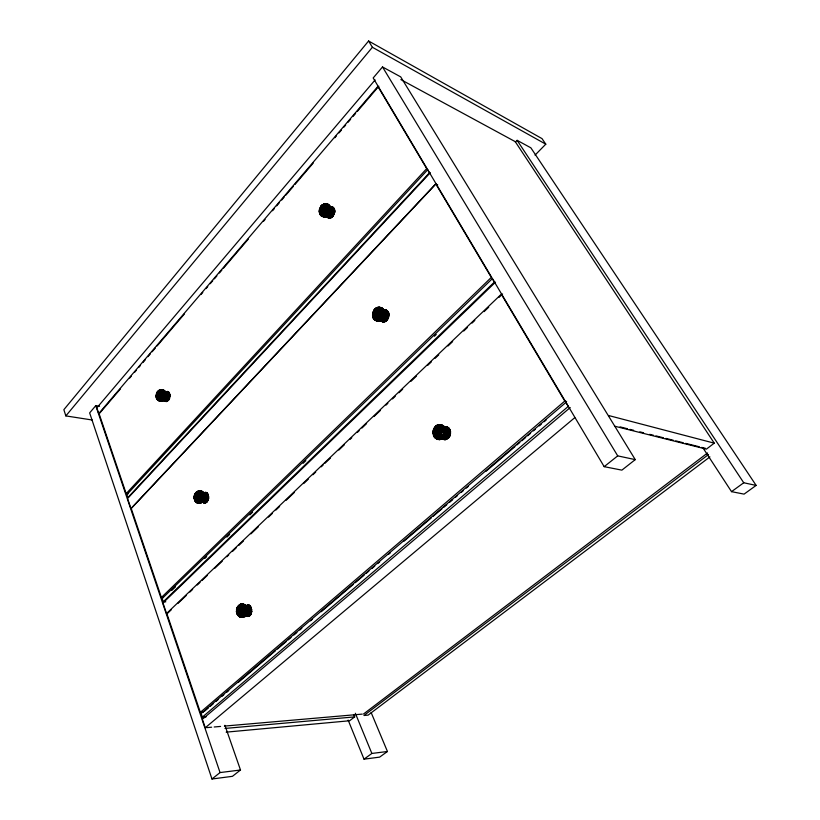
<?xml version="1.0" encoding="UTF-8"?>
<svg xmlns="http://www.w3.org/2000/svg" width="820" height="820" viewBox="0 0 820 820"><rect width="100%" height="100%" fill="white"/><g stroke="black" fill="none" stroke-linecap="round" stroke-linejoin="round"><path stroke-width="1.23" d="M163.067 399.77L165.435 399.934L166.614 401.472L168.695 399.822L169.955 394.861L168.407 391.745L166.747 392.759L163.334 390.105L160.515 389.664L158.588 392.226L156.927 396.911C156.753 405.787 171.093 399.012 166.081 392.606C161.714 384.734 152.223 394.246 157.491 399.904L161.284 401.195C166.562 401.81 171.493 393.231 164.482 392.062C167.434 391.755 169.863 393.969 168.725 397.198C168.397 402.169 162.524 399.237 165.394 400.365L165.537 401.421L166.685 401.482L168.766 399.832C171.339 397.177 169.555 388.659 165.22 392.513M245.231 614.436L245.979 615.779C254.087 619.92 252.99 599.922 245.518 606.39M202.376 501.502L204.405 503.06L206.763 502.106L206.056 501.194L204.036 500.948L199.701 503.101C196.041 501.522 195.796 496.438 195.611 492.953C210.935 482.877 205.308 516.59 195.047 495.157L195.16 493.486L197.179 491.969L196.205 492.143L194.227 495.628L194.176 498.878L195.58 500.641L195.303 499.708M442.79 438.72L440.565 438.208L439.253 436.834L438.372 434.313L434.057 428.604C438.444 417.964 453.306 431.258 444.45 437.48C447.361 434.805 447.474 430.008 444.963 427.025L442.4 425.129L439.756 426.38L434.938 434.098L434.333 437.091C436.968 440.688 442.472 440.145 445.198 436.896L447.166 437.316L448.068 438.423L444.624 439.725L441.539 438.003M323.316 205.605L320.579 211.765L320.333 214.963C335.011 225.408 334.293 195.57 321.02 205.984L323.51 214.112L324.566 215.516L326.749 216.429C331.792 214.84 332.541 206.855 327.867 204.303L325.284 203.698L324.095 204.518L322.598 206.312L321.799 209.131L321.05 214.409L321.532 215.875L324.392 216.982C329.794 217.802 336.21 211.058 329.886 207.255L329.056 205.953L331.095 208.423L333.043 209.12C338.558 208.526 330.214 224.393 326.667 215.732M383.493 310.339L386.599 310.237L388.67 312.809L386.333 313.271L384.467 311.067L382.202 310.442L373.571 314.06L372.639 315.577C372.516 323.244 384.211 322.526 385.513 315.987C387.501 308.996 376.564 303.297 373.479 311.067L379.762 316.202L387.942 318.867C386.784 321.87 382.017 323.408 380.439 319.943M246.051 606.769L246.061 605.795L246.389 606.37M329.794 207.347L331.936 206.824L334.119 208.464L334.704 212.021L333.299 215.773L331.28 217.638L330.767 216.48L328.851 215.701L325.161 216.982L323.193 216.849L320.886 215.506L320.579 211.765L320.046 212.031L319.882 214.266L321.747 216.254L324.597 216.06M201.279 501.317L203.79 501.522L205.461 500.374L206.373 497.904L206.107 495.28L201.033 491.252L197.446 491.282L196.144 494.04L196.462 501.614L197.261 502.814L199.004 503.295L201.505 502.598C205.205 499.769 205.359 491.662 199.895 490.842L197.681 492.092L195.467 499.359L196.636 502.629L200.183 503.131C205.564 502.045 206.691 493.127 201.197 491.395L198.665 492.512L197.374 494.193L194.996 498.796L195.047 500.764C196.902 505.192 201.74 502.445 204.672 501.163L206.209 502.578L207.347 501.512C210.115 498.632 208.167 489.683 203.421 493.291M440.555 425.201L439.407 424.627L437.398 425.416L434.825 427.087L434.846 429.721L433.626 429.485L434.374 429.198M373.161 313.578L373.571 314.06L372.546 315.198L373.182 311.805L373.705 312.953L372.618 314.06L372.823 312.912L373.705 312.953L388.721 316.879L388.67 312.809L388.465 317.924L386.077 321.153L384.375 319.421L378.655 321.102L376.728 320.507L375.591 316.633L375.847 308.627L376.585 307.756L379.414 307.203L382.181 308.207L385.195 312.092L387.163 312.645L388.311 311.959L388.26 313.209M245.549 605.478L241.111 604.094L239.348 604.77L238.425 607.056L238.753 607.63L240.762 604.34L241.879 603.961L247.66 606.667L249.28 605.252L250.5 606.216L251.771 611.597L250.428 615.072L247.958 616.486L245.672 614.744C250.684 617.532 252.611 607.569 248.111 606.144L245.539 606.113C252.457 607.077 249.044 616.22 243.694 616.947L241.756 617.357L239.235 616.62L238.702 613.637L240.649 616.958L242.525 617.234C247.199 615.082 247.568 607.149 243.386 604.299L240.147 606.995L237.134 614.006L238.579 616.168L241.756 617.357C255.512 616.363 244.678 595.966 237.195 607.425L241.387 615.02L242.74 616.045L245.088 616.148C248.501 612.837 248.101 604.873 242.638 604.032L240.045 604.463C237.954 607.958 237.923 613.329 239.932 616.876M448.632 427.804L445.311 426.841L444.563 427.804L444.348 427.066C448.191 425.529 451.195 430.1 450.467 433.554L449.965 435.768L448.858 437.675L447.853 437.839L448.068 438.423L449.903 435.758L450.487 431.33L448.632 427.804L446.531 428.973L445.004 428.04C448.878 429.413 448.786 435.246 445.567 437.275L440.75 439.294L438.495 437.214L435.553 428.85L436.465 425.59L437.398 425.416M449.78 434.528L434.405 430.828L433.124 431.433L432.95 432.786L434.333 437.091L437.685 439.438L439.868 439.499L436.742 438.803L435.666 434.743L438.259 425.939L439.335 424.801L441.539 425.139M248.583 615.728L248.552 616.394L247.117 614.887L245.467 615.277L245.979 615.779L246.318 615.184L246.656 616.179L247.404 615.758M168.151 399.986L166.614 399.166L163.672 399.986L161.427 399.524L156.999 393.508L157.153 392.062L159.726 390.238L157.563 391.519C157.573 394.799 158.024 399.412 161.376 400.959L166.234 399.524L167.782 400.918M166.685 401.482L165.035 401.164L164.646 399.852L163.457 399.965M242.341 604.401L240.362 604.422L236.857 608.173L236.426 611.628L237.093 613.903L238.938 615.871L237.492 614.795L237.052 612.612L237.544 614.621C245.385 620.217 243.94 599.522 237.195 607.425M373.971 310.288L375.755 308.269L376.687 308.238L374.268 309.786L373.51 312.205M200.367 491.252L196.81 491.631L196.144 494.04L198.102 491.098C203.565 491.754 202.724 501.532 197.917 502.814L196.687 499.534L200.387 502.732C203.698 500.036 204.416 493.527 200.562 491.026L198.194 492.226L197.374 494.193L200.521 492.113L202.817 492.287M206.281 502.578L205.656 502.301L205.615 502.896L204.241 501.399L200.305 502.26M205.656 502.301L205.082 503.06L204.59 502.445L203.821 502.896L202.868 501.184M168.848 392.134L167.075 393.046L163.877 390.381L161.099 389.766L156.651 396.183L156.753 398.633M319.872 208.29L319.544 209.356L321.502 205.512L321.02 205.984M167.218 400.724L167.167 401.267L165.835 399.781L161.899 401.144L157.973 400.334L156.405 397.823L156.876 393.18L156.435 395.055M206.671 501.604L206.763 502.106L208.587 498.16L208.218 494.603L207.46 493.291L205.543 494.296L201.576 492.226M383.832 310.718C390.105 314.152 384.324 321.553 378.912 321.255L375.099 320.159C374.238 315.925 375.488 310.565 378.317 307.295L381.156 307.561C385.841 310.555 384.067 318.406 379.578 320.753L377.374 318.631L376.431 316.407L374.74 311.036L375.17 309.048C386.589 304.609 377.354 327.764 372.639 315.577M239.03 605.631L237.615 606.779L237.564 608.717L236.857 608.173L237.154 607.62L236.447 609.854L237.072 610.685L236.426 611.628L236.806 613.288M197.64 503.101L195.068 501.112L194.688 497.986C197.374 494.306 202.109 490.565 205.851 494.747L207.593 494.337M373.254 318.252L374.156 315.925L374.381 319.687C380.859 323.357 385.83 310.934 379.957 307.633L377.159 310.401L373.551 317.811L375.232 320.364L376.523 320.425M237.052 612.612L240.629 608.604L243.929 606.472L246.297 606.441L248.849 607.886L250.653 607.353M164.349 399.432L164.215 400.252L165.609 401.431M320.64 207.214L322.209 204.815M169.033 393.128L166.378 393.026L163.323 390.371L159.121 392.411L160.371 390.832L162.811 389.92C165.937 392.934 164.738 399.494 160.74 401.195L158.783 399.463L158.475 397.444C162.544 406.32 170.355 393.661 163.836 391.007L165.988 392.503L167.3 392.421L167.905 391.499L168.305 392.319M373.551 316.13L373.725 315.095L377.805 310.934L381.31 308.72L383.555 309.314L385.728 312.112L387.839 311.231L387.532 311.815L388.383 311.989M195.191 493.589L194.32 496.448L194.709 500.323M433.062 433.985L433.073 432.437L439.663 431.135L445.516 431.125L447.966 432.396L450.518 432.427L450.016 432.54M435.133 437.613L433.759 436.178L434.241 434.221L434.938 434.098L435.041 437.849L438.915 439.335M207.46 493.291L206.794 493.394L206.896 492.81L206.158 493.742L204.149 493.568M433.718 431.74L433.011 431.556L433.626 429.157M434.241 434.221L434.446 433.155L440.996 427.456L444.02 426.543C447.177 430.807 445.147 438.362 439.725 439.571L436.558 435.01L436.691 426.205L438.382 424.914M249.762 606.246L249.885 605.652L248.111 606.964L244.073 604.77L241.469 606.134L240.106 607.938L244.708 605.416L248.511 607.374L250.5 606.216M334.191 208.495L333.433 208.413L333.258 207.368L332.448 207.675L332.592 206.999L331.823 207.952L329.865 207.86C336.61 206.814 332.715 219.996 327.651 216.07L327.385 217.126L327.856 216.623L326.975 216.49M165.148 393.231L165.732 392.021L167.977 391.519M321.163 215.67L319.441 212.431C321.583 209.356 324.228 204.703 328.461 204.877L329.886 206.261C331.526 210.012 329.732 215.117 325.96 216.798L323.787 215.885L322.619 212.021L326.462 215.701L330.419 215.465L332.049 217.167M196.451 502.178L195.068 501.112L194.576 498.847M239.214 614.457L238.107 606.257L239.665 604.945M387.532 311.815L386.599 310.237L385.789 311.262L384.272 311.19L385.205 311.067C390.381 312.748 386.681 322.967 381.679 320.097L381.474 321.255L382.499 321.04L382.94 321.952L386.077 321.153M449.821 429.331L448.519 430.018L446.541 429.659L443.261 425.744L440.422 426.841L438.987 429.044L443.282 427.568L445.557 427.948C447.474 431.658 446.07 438.515 441.18 438.72M385.236 320.968L385.236 321.604L384.693 320.364L382.755 319.738L378.655 321.102L376.185 317.412L376.431 316.407L379.311 319.554L381.526 320.292L383.657 317.781L384.744 314.398L384.078 310.124L381.823 309.519L377.805 310.934L379.178 308.904L381.925 308.043M446.377 438.741L446.398 439.448L444.932 437.583L443.179 437.9L445.567 437.275L447.259 439.028L446.377 438.741L445.588 439.694L444.809 438.987L444.624 439.725L444.399 438.372L442.974 437.675L443.702 438.249C449.801 439.561 451.379 427.702 444.891 428.019L445.311 426.841M447.628 427.978L447.812 427.261L445.977 428.583L444.358 427.763M240.895 607.63L240.629 608.604L241.449 608.635C244.708 605.078 248.122 609.772 251.35 607.722M383.821 321.327L383.637 322.004L383.422 320.692L381.526 319.82L382.14 321.686L382.499 321.04M320.651 212.78L321.153 212.206L322.239 216.07C327.457 215.896 330.276 207.849 326.647 204.252L323.9 206.835L328.943 205.615C330.747 209.715 328.564 215.752 323.992 216.859C320.692 214.082 321.788 208.782 322.209 204.979L323.951 204.323M437.214 435.881L437.501 434.856L438.362 435.44M157.122 392.718L159.316 389.961L162.135 390.064M198.102 493.865L197.845 494.767L198.604 494.747C201.966 491.016 204.99 496.674 208.218 494.603M331.29 217.074L329.845 218.14L328.84 216.203L327.159 216.101M204.59 502.445L204.405 503.06L204.159 501.953L201.71 501.573M159.808 392.073L157.799 394.82L156.087 395.691M166.245 400.949L166.06 401.523L165.825 400.447L163.918 399.606M435.881 427.784L436.424 428.296L438.362 424.852C446.685 424.463 445.404 439.151 437.685 438.977L436.558 435.01L436.045 435.809M434.159 429.957L434.405 430.828L433.308 430.438L434.159 428.071L435.645 427.005M238.425 607.056L237.667 607.753M195.857 493.568L195.16 494.286M433.073 432.437L433.657 433.052M330.152 207.952L330.583 207.04M375.068 310.062L375.529 310.462L377.446 307.428L379.639 308.002M195.139 498.683L194.043 498.088L194.596 497.033L194.073 496.438L194.719 496.049L194.463 494.839L195.683 494.439M320.681 214.932L319.349 212.503L320.066 210.084C323.141 208.721 326.749 204.744 330.234 207.101L332.223 209.623L334.427 209.223L334.078 209.643M169.607 393.323L168.602 393.856C165.558 393.077 162.924 390.299 159.562 392.893L162.524 391.037L164.789 391.386L165.117 392.093L165.281 396.716L163.108 400.529L159.49 401.144L157.829 399.422L158.486 390.771C163.692 389.664 162.114 400.949 157.389 399.196L157.799 394.82C161.304 390.32 166.921 394.42 169.504 394.338M321.45 206.281L323.746 203.903L324.781 203.924M373.079 311.918L375.119 309.857M333.433 208.413L333.699 207.829L331.68 208.598L329.886 207.255M383.944 311.108L385.092 309.919L385.103 310.657L385.933 310.021L386.435 310.934M321.471 213.118L321.86 212.298L322.404 213.005M157.758 391.991L159.921 389.726C165.281 390.094 163.836 400.139 159.08 400.724L157.891 397.577L158.332 398.253M195.754 500.251L196.052 499.616L196.534 500.354M330.737 207.808L331.229 206.824L331.249 207.532L332.008 206.865L332.448 207.675M434.057 428.604C447.197 416.693 441.262 449.022 433.165 433.411L434.262 432.017L433.78 431.412M440.012 428.993L436.517 431.484L442.892 435.727L445.157 436.219L447.146 435.604L449.401 436.763L449.032 436.373M241.449 608.635L238.61 610.613L236.57 610.777M198.604 494.747L194.012 497.279L195.098 497.617M378.748 310.821L378.235 311.764L383.811 311.641L386.497 313.978L388.957 313.783M160.259 392.841L159.828 393.62L160.484 393.866C163.979 391.868 166.644 395.804 169.955 394.861M324.761 206.691L324.279 207.573L325.089 207.767C329.517 204.754 330.89 211.416 334.693 210.115M378.061 321.173L375.888 320.425L375.15 317.442L375.591 316.633L376.185 317.412M165.333 400.631L165.035 401.164L164.646 399.852L164.676 400.785M329.22 218.161L327.846 216.07L329.056 216.88L329.148 218.14L330.019 217.515M203.596 502.014L203.288 502.568L203.268 501.563C208.485 503.808 209.202 491.252 203.462 493.732M156.63 393.713L157.676 391.54L158.608 391.509M446.992 426.912L446.305 428.101L444.727 428.224L446.121 426.769L446.141 427.548M195.662 492.81L194.637 495.3M196.103 493.496L196.605 492.666M448.868 429.055L449.216 428.47L447.002 429.485L443.435 426.533M437.039 427.333L437.357 428.142L440.279 424.955L441.447 424.739L444.214 426.861M206.794 493.394L206.353 492.492L205.728 493.486L203.719 493.312M204.733 493.117L204.559 492.502L203.821 493.753L203.975 492.82L206.425 492.502M376.103 309.55L376.359 310.237L379.158 307.367L381.372 307.941M319.718 209.695L319.277 211.498L320.036 208.393M248.665 605.683L248.644 605.016L248.111 606.144L246.533 606.41L246.666 605.345L249.362 605.262M535.029 155.134L545.792 144.176L542.01 138.611L368.59 41L63.857 409.682L65.846 415.904L92.27 420.014M65.846 415.904L372.393 47.273L368.59 41M99.548 406.3L95.766 405.674L89.646 412.901L211.97 779L232.439 776.325L240.496 770L224.926 725.3M382.509 66.953L373.182 77.962L604.176 466.662L621.878 470.137L635.254 459.62L400.703 76.875L382.509 66.953L617.716 455.879L635.254 459.62M96.842 407.868L375.119 79.929M98.943 414.069L120.54 388.772M129.683 378.071L131.343 376.124M134.664 372.239L136.325 370.291M138.816 367.37L140.476 365.423M142.967 362.502L145.458 359.59M147.948 356.669L150.45 353.748M152.11 351.8L155.431 347.916M157.091 345.968L184.5 313.865M201.115 294.401L202.776 292.463M206.097 288.568L207.757 286.621M210.248 283.699L212.739 280.788M214.399 278.841L216.89 275.92M219.381 272.998L221.882 270.087M223.542 268.14L248.46 238.948M263.404 221.441L265.065 219.493M272.547 210.74L274.208 208.792M276.699 205.871L279.189 202.96M281.68 200.039L284.171 197.118M285.832 195.17L293.314 186.417M294.974 184.469L313.24 163.067M334.837 137.77L336.497 135.823M338.998 132.912L341.489 129.99M343.98 127.069L345.64 125.122M348.131 122.211L350.622 119.289M353.112 116.368L355.603 113.447M357.264 111.51L378.86 86.213M157.01 397.792L157.358 397.392L157.624 398.223M325.089 207.767L324.412 208.516L319.431 209.11L319.349 210.433M160.484 393.866L157.799 394.82L156.61 394.102M126.188 493.63L426.707 168.643L377.876 86.438L98.953 413.3L126.188 493.63L128.166 493.824M208.608 496.295C205.287 497.166 202.273 494.122 198.85 495.864L195.959 496.735L194.514 495.444M379.127 312.01L375.539 313.301L378.696 317.658L381.31 319.492L384.908 318.959L386.732 320.507L386.558 320.005M430.336 172.651L127.571 498.519L130.585 507.426M130.964 508.543L435.645 183.967M437.726 184.889L435.861 184.039L131.231 508.502L161.407 597.472L163.426 597.514M515.36 142.167L517.123 140.333L530.868 147.825L756.142 485.409L744.078 494.122L731.522 491.651L703.539 448.755M251.791 609.588L244.821 609.403L238.61 610.613L236.601 608.983L237.708 608.512M450.487 431.33L447.884 431.586L446.285 430.172L443.999 429.762L440.453 430.326L439.663 431.135L450.539 433.575M380.9 320.671L381.413 320.148L381.556 321.276M387.265 310.657L386.322 311.6L384.816 311.374M208.106 495.68C206.107 496.51 201.289 492.574 198.153 495.577L198.85 495.864M159.193 391.642L158.588 392.226L158.475 391.622M161.407 597.472L491.313 277.396L435.861 184.039M171.78 590.431L175.449 586.874M204.836 558.43L206.681 556.657M226.884 537.1L229.631 534.435M249.833 514.878L252.591 512.213M303.103 463.331L305.86 460.666M434.426 336.231L436.26 334.457M163.252 601.777L494.388 282.101L492.338 278.656L162.155 598.538L163.252 601.777L165.804 601.829M495.526 282.131L162.965 602.966L166.747 614.098L171.37 609.691M177.848 603.52L186.171 595.576M189.871 592.05L192.649 589.406M197.272 584.998L200.049 582.354M201.904 580.591L207.45 575.302M214.85 568.239L222.251 561.188M226.884 556.78L228.729 555.017M232.429 551.491L236.129 547.955M238.907 545.31L243.53 540.903M250.93 533.851L258.341 526.799M268.509 517.092L272.219 513.566M275.92 510.04L279.62 506.514M286.088 500.333L294.421 492.4M303.666 483.585L308.299 479.177M312.922 474.759L315.7 472.115M321.245 466.826L323.101 465.063M324.945 463.3L330.501 458.011M338.824 450.067L344.38 444.778M349.935 439.489L351.78 437.726M357.335 432.437L359.18 430.674M361.958 428.03L366.581 423.612M373.981 416.56L380.459 410.389M386.015 405.101L387.86 403.337M392.493 398.92L395.26 396.275M398.961 392.749L402.661 389.223M410.994 381.29L416.539 375.99M427.65 365.412L431.351 361.886M435.051 358.361L438.751 354.834M447.997 346.009L452.63 341.602M463.73 331.024L467.431 327.487M472.053 323.08L474.831 320.435M484.087 311.62L488.71 307.213M498.888 297.506L502.588 293.98M236.785 610.039L237.093 608.788M374.238 317.002L374.801 316.458L375.15 317.442M197.425 493.353L196.779 493.947L196.646 493.24M195.068 499.728L195.467 499.359L196.052 502.281L198.286 502.588L197.743 502.065M240.147 606.995L238.61 610.613L238.015 615.123L240.25 616.999L242.228 616.989M195.611 492.953C202.673 488.587 200.387 506.319 194.678 500.231M564.775 401.072L501.307 294.226L166.767 613.309L200.346 712.344L564.775 401.072L566.62 401.564M204.426 711.278L208.321 707.957M210.268 706.307L213.19 703.816M216.101 701.325L218.048 699.665M221.943 696.344L223.891 694.683M226.812 692.203L228.759 690.543M238.497 682.24L275.489 650.711M277.437 649.05L286.2 641.588M288.148 639.928L291.069 637.437M293.98 634.947L296.901 632.456M299.823 629.975L301.77 628.315M310.534 620.842L312.481 619.182M321.245 611.72L353.369 584.342M355.316 582.682L364.08 575.209M366.027 573.549L368.949 571.068M371.87 568.578L374.781 566.087M377.702 563.596L379.65 561.936M388.413 554.474L390.361 552.813M403.993 541.2L431.248 517.963M433.196 516.303L441.959 508.841M443.907 507.18L446.828 504.689M449.749 502.199L452.671 499.708M455.582 497.217L457.529 495.567M461.424 492.246L463.372 490.585M466.293 488.095L468.24 486.434M485.768 471.5L514.97 446.613M516.918 444.952L519.839 442.462M521.786 440.801L525.681 437.48M527.629 435.83L530.55 433.339M533.471 430.848L535.409 429.188M539.304 425.867L541.251 424.207M544.172 421.716L546.12 420.065M202.376 717.1L568.25 406.412L565.902 402.456L201.146 713.492L202.376 717.1L206.199 716.803M202.397 719.284L570.218 407.55M205.266 727.76L574.769 417.657M449.698 430.633L450.159 430.264L447.699 430.807L445.106 428.624L439.479 429.998L440.453 430.326M211.97 779L220.047 772.573L240.496 770M604.176 466.662L617.716 455.879M251.227 608.87C249.28 609.639 244.011 606.882 240.977 609.516L241.736 609.875M444.563 437.367L443.681 438.054L441.437 437.542L438.372 434.313L443.507 437.224L446.685 436.26L448.858 437.675M353.707 714.527L354.681 716.895L349.607 720.759L226.166 732.147M400.867 79.601L515.237 141.645L714.251 443.159L706.389 449.145L614.856 426.246M363.526 713.995L707.578 452.968M708.531 454.505L363.977 715.491L368.139 715.122L709.905 456.894M435.02 435.235L435.666 434.743L435.851 438.423L437.193 438.362M348.141 720.073L364.018 759.166L371.86 753.457L387.44 751.489L371.163 712.59M731.522 491.651L743.74 482.765L756.142 485.409M387.44 751.489L379.629 757.126L364.018 759.166M321.594 205.42C331.485 200.797 323.428 222.025 319.277 211.673M242.966 617.07L244.227 616.168M237.605 613.606L238.046 613.298L238.353 614.252M442.021 438.679L439.725 439.571M334.704 212.021C331.136 212.042 329.025 208.106 325.089 209.028L321.799 209.131L320.056 207.419L321.143 207.511M165.558 392.831L167.372 391.406L167.403 392.011M169.914 396.603L157.799 394.82L162.38 398.079L168.92 398.817M388.977 315.843L382.479 313.732L378.266 313.906L380.162 315.341L388.465 317.924M444.809 438.987L443.753 439.571L443.046 437.962L442.933 439.223L443.323 438.546L442.185 438.69M208.587 498.16L198.122 497.514L195.959 496.735C198.399 501.758 204.99 499.718 207.511 500.436M324.146 205.943L323.316 206.394L324.679 204.662L327.18 203.913L331.3 208.229L333.258 207.368M440.483 431.812L439.52 432.335L440.104 433.278C443.169 435.697 446.808 434.159 449.965 435.768M334.304 211.222L334.693 211.017C330.87 211.498 328.881 206.117 324.412 208.516L325.089 209.028M199.526 503.131L200.849 502.414M251.771 611.597L240.957 611.607L238.61 610.613C241.633 616.763 246.861 612.95 250.838 614.344L250.602 613.924M378.061 309.96L377.159 310.401L377.138 309.519M327.129 216.388L327.805 216.07M439.233 427.978L438.249 428.399L438.198 427.404M244.852 616.066L248.45 613.913L250.428 615.072M245.016 606.205L247.045 606.185L247.312 605.068L247.486 605.724M169.637 395.814L163.262 394.358L159.91 394.502L160.464 395.014M388.526 314.941L388.967 314.767C385.164 315.157 382.725 310.729 378.399 312.799L379.137 313.383M327.405 215.824L327.897 217.618L328.83 217.361M156.559 397.023L157.081 399.33L158.414 400.385M334.212 213.989L323.91 210.576L321.799 209.131C323.398 215.158 329.107 214.01 332.633 216.511L332.489 216.08M325.909 204.651L328.205 204.641M327.713 216.101L329.373 216.08L330.634 217.997M208.27 497.279L198.245 496.53L198.84 497.104M378.799 314.767L377.856 314.962L378.133 315.987L380.798 318.037L383.042 318.755L385.39 318.396L387.45 319.769M169.504 398.325L160.187 396.162L159.48 396.296L159.695 397.157C161.94 401.175 166.224 397.228 168.766 399.832M239.563 616.527L240.865 616.271M243.683 605.303L244.319 605.191M246.215 606.534L247.578 606.093L248.06 604.965M245.467 615.277L247.599 614.682L249.27 616.107M436.476 426.123L435.604 426.256L435.553 428.85L434.887 428.696M440.104 433.278L439.079 433.431L439.366 434.538M202.171 501.696L203.79 501.522L205.082 503.06M208.147 499.974C205.113 498.293 201.484 500.958 198.542 498.304L197.784 498.416L198.02 499.329C200.264 503.029 203.585 500.159 206.455 500.702L207.347 501.512M225.008 728.437L354.681 716.895M206.537 727.647L211.642 727.207M214.204 726.981L220.58 726.428M224.413 726.089L362.255 714.107M251.299 613.503C248.101 611.576 244.616 615.758 241.418 612.468L240.598 612.54L241.879 614.498L245.692 615.492C248.583 613.35 248.624 608.348 246.123 605.867M200.346 712.344L203.452 712.108M236.642 609.691L237.492 609.639M330.378 207.849L332.008 206.865M251.422 610.613L241.09 610.551L241.726 611.207M443.62 437.788L445.116 438.331L445.588 439.694M381.495 320.066L383.227 319.974L384.436 321.891M326.442 216.552L325.161 216.377M375.857 308.966L374.965 308.955L374.74 311.036L374.166 310.985M157.235 392.319L158.137 392.339M334.088 212.964L324.289 209.561L324.771 210.34M384.58 311.016L385.933 310.021M379.476 320.599C384.57 320.979 387.183 313.168 383.647 309.868M246.143 614.918L247.507 615.348L247.886 616.496M333.299 215.773C330.696 213.272 326.401 215.024 324.166 211.529L323.326 211.427L323.336 212.452M319.718 210.955L320.118 213.067L319.216 210.853M433.964 430.449L433.308 430.438M378.133 315.987L377.22 315.833L377.22 316.909M237.667 613.073L236.796 612.919L236.765 611.371M382.94 321.952L382.058 320.005M388.311 316.797L387.624 318.56M205.246 492.348L203.913 493.609L205.256 493.353L205.769 492.328L205.799 492.963M159.695 397.157L159.029 397.003L159.049 397.884M620.053 426.882L627.474 428.747M629.955 429.372L633.665 430.305M639.856 431.853L643.567 432.786M649.758 434.344L653.468 435.276M655.949 435.891L663.37 437.757M665.85 438.382L673.281 440.248M675.752 440.863L683.183 442.728M685.653 443.353L699.275 446.767M701.746 447.392L705.456 448.325M608.553 415.504L714.251 443.159M373.172 314.941L373.725 315.095L372.874 317.33L373.633 317.853M166.901 391.478L165.179 392.698L166.275 391.673L166.429 392.247M198.02 499.329L197.292 499.113L197.312 500.036M237.492 614.795L238.405 615.061M382.325 309.232L383.022 309.468L382.181 308.207M372.823 312.912L373.582 313.168M240.844 613.514L240.055 613.237L240.854 615.42L243.273 616.917L246.984 614.621L249.044 614.682L249.803 615.666L249.69 615.092M157.235 397.249L156.333 395.998L156.528 397.833L157.378 398.182M169.433 397.372L159.787 395.435L160.187 396.162M433.811 432.888L434.446 433.155L433.329 435.133L434.067 435.533M384.293 310.042L385.103 310.657M202.919 501.399L203.821 502.896M208.065 498.929L198.122 497.514L198.542 498.304M372.393 47.273L545.792 144.176M323.674 216.787L322.455 215.865M245.979 614.774L246.574 616.189M251.207 612.366L245.959 612.817L240.957 611.607L241.418 612.468M327.477 204.457L324.525 203.708L322.598 206.312L322.383 205.728M194.33 497.73L194.442 499.441M240.075 614.2L239.399 613.616L241.367 616.835C245.949 614.785 246.236 606.39 241.49 604.401L239.45 607.599L239.286 606.8M333.463 214.655L323.91 210.576L324.166 211.529M517.123 140.333L743.74 482.765M374.033 318.837L374.576 319.687M157.624 399.043L157.973 399.781M355.347 713.256L371.86 753.457M97.19 408.893L98.595 413.034M202.806 720.493L204.856 726.551M95.766 405.674L220.047 772.573M327.856 216.623L327.979 217.638M373.295 315.597L373.387 316.766L372.639 316.305L372.567 314.685M202.796 501.061L202.878 502.106M427.65 169.791L126.895 494.614L127.889 497.535L429.444 172.815L427.65 169.791"/></g></svg>
